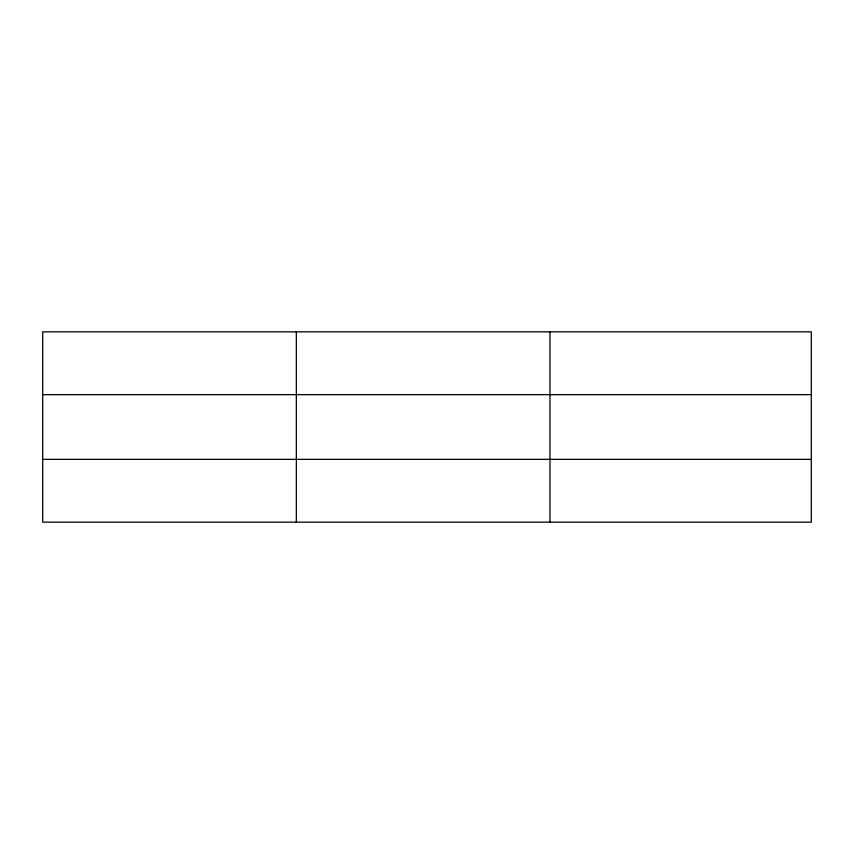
<?xml version="1.0" encoding="UTF-8"?>
<svg xmlns="http://www.w3.org/2000/svg" width="854" height="854" viewBox="0 0 854 854"><rect width="100%" height="100%" fill="white"/><g stroke="black" fill="none" stroke-linecap="round" stroke-linejoin="round"><path stroke-width="1.28" d="M296.338 331.843L296.338 522.157M549.976 331.843L549.976 522.157M811.3 459.356L811.3 522.157L42.7 522.157L42.7 331.843L811.3 331.843L811.3 459.356L42.7 459.356M42.7 394.644L811.3 394.644"/></g></svg>
